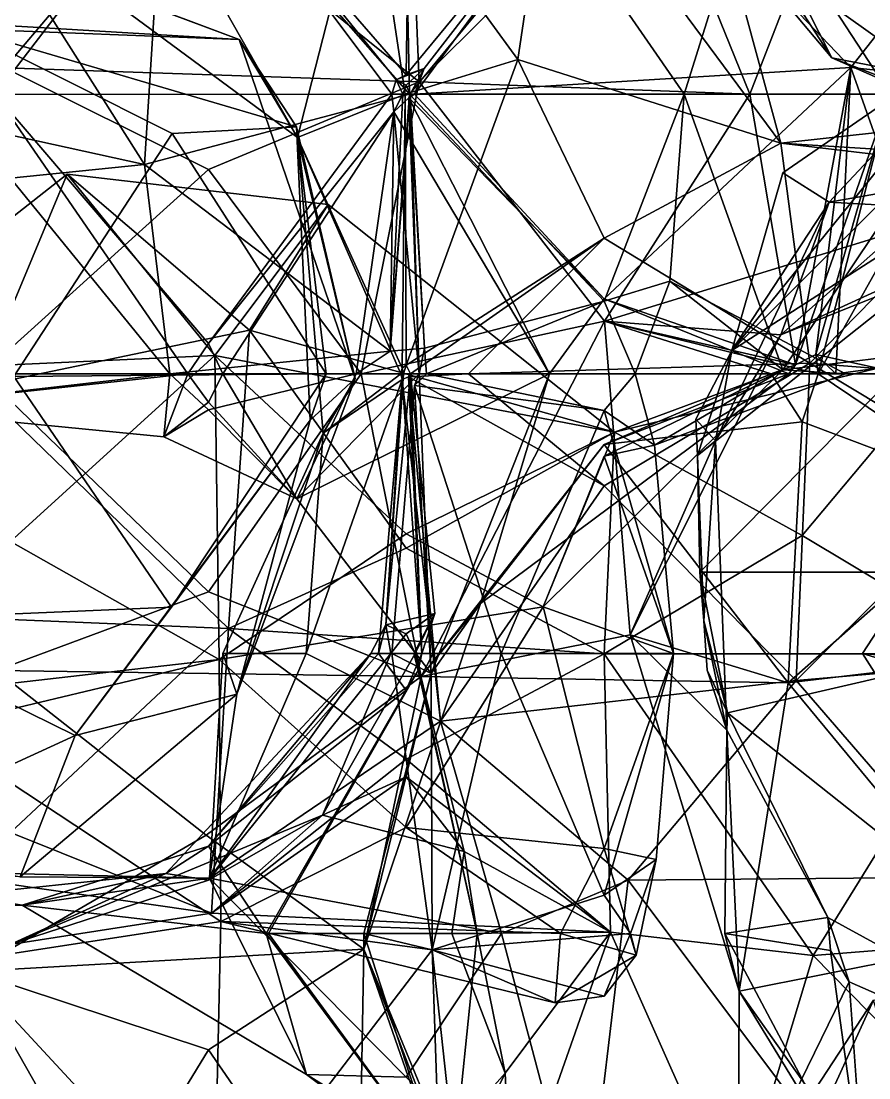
# Model space of a CAD drawing. Extents: x 290034 to 295698, y 4553723 to 4561693.
# Drawn here: x 293436.3 to 293490.3, y 4558523.5 to 4558590.8 of the extents above; entities that cross this region are included whole.
import ezdxf

# ---------------------------------------------------------------- set-up
doc = ezdxf.new("R2010")
doc.units = 0
doc.layers.add('Au_ppm_Pref_-_0_2', color=7, linetype='CONTINUOUS')

msp = doc.modelspace()

# ---------------------------------------------------------------- linework, layer by layer
at = {"layer": 'Au_ppm_Pref_-_0_2'}
for points in [[(293476.261, 4558606.478, 1865.111), (293487.9, 4558588.516, 1864.381), (293482.048, 4558600.103, 1871.595)], [(293476.261, 4558606.478, 1865.111), (293480.922, 4558596.82, 1859.009), (293487.9, 4558588.516, 1864.381)], [(293447.441, 4558602.837, 1901.34), (293426.513, 4558604.015, 1902.234), (293434.639, 4558586.17, 1902.069)], [(293445.498, 4558599.981, 1909.838), (293435.257, 4558587.872, 1913.778), (293427.043, 4558604.015, 1910.563)], [(293445.539, 4558603.812, 1888.455), (293444.134, 4558581.715, 1893.138), (293435.613, 4558595.195, 1891.705)], [(293445.539, 4558603.812, 1888.455), (293461.018, 4558586.197, 1891.271), (293444.134, 4558581.715, 1893.138)], [(293445.539, 4558603.812, 1888.455), (293460.811, 4558596.416, 1892.112), (293461.018, 4558586.197, 1891.271)], [(293460.811, 4558587.432, 1900.996), (293461.957, 4558587.817, 1900.584), (293474.136, 4558603.588, 1901.069)], [(293460.811, 4558587.432, 1900.996), (293474.136, 4558603.588, 1901.069), (293461.008, 4558601.978, 1907.009)], [(293474.136, 4558603.588, 1901.069), (293461.957, 4558587.817, 1900.584), (293461.333, 4558586.197, 1900.584)], [(293474.136, 4558603.588, 1901.069), (293461.333, 4558586.197, 1900.584), (293489.121, 4558587.896, 1901.952)], [(293474.136, 4558603.588, 1901.069), (293489.121, 4558587.896, 1901.952), (293499.213, 4558600.749, 1901.855)], [(293447.441, 4558602.837, 1901.34), (293434.639, 4558586.17, 1902.069), (293459.886, 4558586.197, 1900.584)], [(293460.811, 4558587.432, 1900.996), (293461.008, 4558601.978, 1907.009), (293447.441, 4558602.837, 1901.34)], [(293460.811, 4558587.432, 1900.996), (293447.441, 4558602.837, 1901.34), (293460.166, 4558587.11, 1900.584)], [(293447.441, 4558602.837, 1901.34), (293459.886, 4558586.197, 1900.584), (293460.166, 4558587.11, 1900.584)], [(293467.918, 4558588.408, 1852.302), (293470.059, 4558602.792, 1854.11), (293458.471, 4558601.366, 1847.772)], [(293470.059, 4558602.792, 1854.11), (293467.918, 4558588.408, 1852.302), (293484.66, 4558583.065, 1853.458)], [(293470.059, 4558602.792, 1854.11), (293484.66, 4558583.065, 1853.458), (293480.922, 4558596.82, 1859.009)], [(293483.654, 4558602.69, 1881.75), (293478.511, 4558586.197, 1887.937), (293470.543, 4558597.727, 1887.961)], [(293496.536, 4558586.197, 1882.528), (293478.511, 4558586.197, 1887.937), (293483.654, 4558602.69, 1881.75)], [(293496.536, 4558586.197, 1882.528), (293483.654, 4558602.69, 1881.75), (293496.979, 4558601.711, 1876.827)], [(293491.625, 4558586.197, 1909.815), (293486.009, 4558594.792, 1909.598), (293499.157, 4558602.638, 1911.992)], [(293461.008, 4558601.978, 1907.009), (293461.624, 4558586.981, 1913.022), (293445.498, 4558599.981, 1909.838)], [(293461.008, 4558601.978, 1907.009), (293476.398, 4558601.714, 1910.287), (293461.624, 4558586.981, 1913.022)], [(293482.677, 4558586.197, 1910.891), (293461.624, 4558586.981, 1913.022), (293476.398, 4558601.714, 1910.287)], [(293486.009, 4558594.792, 1909.598), (293482.677, 4558586.197, 1910.891), (293476.398, 4558601.714, 1910.287)], [(293482.048, 4558600.103, 1871.595), (293497.947, 4558584.117, 1870.525), (293496.979, 4558601.711, 1876.827)], [(293458.471, 4558601.366, 1847.772), (293448.212, 4558593.429, 1844.719), (293453.883, 4558583.438, 1841.961)], [(293458.471, 4558601.366, 1847.772), (293453.883, 4558583.438, 1841.961), (293460.743, 4558586.197, 1847.13)], [(293460.743, 4558586.197, 1847.13), (293467.918, 4558588.408, 1852.302), (293458.471, 4558601.366, 1847.772)], [(293505.338, 4558586.197, 1897.817), (293499.213, 4558600.749, 1901.855), (293489.121, 4558587.896, 1901.952)], [(293461.624, 4558586.981, 1913.022), (293435.257, 4558587.872, 1913.778), (293445.498, 4558599.981, 1909.838)], [(293482.048, 4558600.103, 1871.595), (293487.9, 4558588.516, 1864.381), (293497.947, 4558584.117, 1870.525)], [(293461.018, 4558586.197, 1891.271), (293460.811, 4558596.416, 1892.112), (293470.543, 4558597.727, 1887.961)], [(293461.018, 4558586.197, 1891.271), (293470.543, 4558597.727, 1887.961), (293478.511, 4558586.197, 1887.937)], [(293480.922, 4558596.82, 1859.009), (293498.115, 4558584.551, 1859.019), (293487.9, 4558588.516, 1864.381)], [(293480.922, 4558596.82, 1859.009), (293484.66, 4558583.065, 1853.458), (293498.115, 4558584.551, 1859.019)], [(293420.347, 4558591.447, 1834.631), (293450.169, 4558589.663, 1835.56), (293435.613, 4558595.143, 1838.209)], [(293435.613, 4558595.195, 1891.705), (293444.134, 4558581.715, 1893.138), (293423.566, 4558586.224, 1893.122)], [(293440.608, 4558593.262, 1841.191), (293435.613, 4558595.143, 1838.209), (293450.169, 4558589.663, 1835.56)], [(293482.677, 4558586.197, 1910.891), (293486.009, 4558594.792, 1909.598), (293491.625, 4558586.197, 1909.815)], [(293453.883, 4558583.438, 1841.961), (293448.212, 4558593.429, 1844.719), (293440.608, 4558593.262, 1841.191)], [(293440.608, 4558593.262, 1841.191), (293450.169, 4558589.663, 1835.56), (293453.883, 4558583.438, 1841.961)], [(293420.347, 4558591.447, 1834.631), (293432.604, 4558590.344, 1828.755), (293450.169, 4558589.663, 1835.56)], [(293514.488, 4558591.055, 1929.55), (293479.358, 4558563.173, 1928.468), (293481.551, 4558569.876, 1928.333)], [(293479.358, 4558563.173, 1928.468), (293514.488, 4558591.055, 1929.55), (293479.513, 4558555.745, 1929.528)], [(293514.488, 4558591.055, 1929.55), (293520, 4558555.745, 1935.267), (293479.513, 4558555.745, 1929.528)], [(293502.449, 4558590.681, 1928.804), (293514.488, 4558591.055, 1929.55), (293481.551, 4558569.876, 1928.333)], [(293453.823, 4558584.117, 1830.163), (293450.169, 4558589.663, 1835.56), (293432.604, 4558590.344, 1828.755)], [(293445.913, 4558583.693, 1825.291), (293432.604, 4558590.344, 1828.755), (293435.831, 4558568.208, 1822.998)], [(293445.913, 4558583.693, 1825.291), (293453.823, 4558584.117, 1830.163), (293432.604, 4558590.344, 1828.755)], [(293502.449, 4558590.681, 1928.804), (293481.551, 4558569.876, 1928.333), (293498.023, 4558590.315, 1928.539)], [(293498.023, 4558590.315, 1928.539), (293481.551, 4558569.876, 1928.333), (293484.789, 4558581.189, 1928.075)], [(293487.737, 4558579.316, 1925.82), (293498.023, 4558590.315, 1928.539), (293484.789, 4558581.189, 1928.075)], [(293487.737, 4558579.316, 1925.82), (293508.835, 4558583.026, 1924.878), (293498.023, 4558590.315, 1928.539)], [(293453.883, 4558583.438, 1841.961), (293450.169, 4558589.663, 1835.56), (293457.557, 4558568.081, 1835.231)], [(293457.557, 4558568.081, 1835.231), (293450.169, 4558589.663, 1835.56), (293453.823, 4558584.117, 1830.163)], [(293460.811, 4558568.929, 1847.313), (293467.918, 4558588.408, 1852.302), (293460.743, 4558586.197, 1847.13)], [(293460.811, 4558568.929, 1847.313), (293473.41, 4558577.017, 1850.19), (293467.918, 4558588.408, 1852.302)], [(293484.66, 4558583.065, 1853.458), (293467.918, 4558588.408, 1852.302), (293473.41, 4558577.017, 1850.19)], [(293508.972, 4558584.402, 1864.82), (293497.947, 4558584.117, 1870.525), (293487.9, 4558588.516, 1864.381)], [(293508.972, 4558584.402, 1864.82), (293487.9, 4558588.516, 1864.381), (293498.115, 4558584.551, 1859.019)], [(293448.212, 4558581.389, 1916.799), (293433.798, 4558568.379, 1916.325), (293435.257, 4558587.872, 1913.778)], [(293461.624, 4558586.981, 1913.022), (293448.212, 4558581.389, 1916.799), (293435.257, 4558587.872, 1913.778)], [(293460.811, 4558587.432, 1900.996), (293460.166, 4558587.11, 1900.584), (293461.957, 4558587.817, 1900.584)], [(293460.166, 4558587.11, 1900.584), (293460.811, 4558586.77, 1900.393), (293461.957, 4558587.817, 1900.584)], [(293461.059, 4558586.197, 1900.467), (293461.957, 4558587.817, 1900.584), (293460.811, 4558586.77, 1900.393)], [(293461.059, 4558586.197, 1900.467), (293461.333, 4558586.197, 1900.584), (293461.957, 4558587.817, 1900.584)], [(293473.41, 4558573.15, 1902.174), (293489.121, 4558587.896, 1901.952), (293461.333, 4558586.197, 1900.584)], [(293485.603, 4558568.954, 1906.523), (293489.121, 4558587.896, 1901.952), (293473.41, 4558573.15, 1902.174)], [(293489.121, 4558587.896, 1901.952), (293485.603, 4558568.954, 1906.523), (293486.883, 4558569.615, 1906.523)], [(293488.157, 4558568.379, 1905.511), (293489.121, 4558587.896, 1901.952), (293486.883, 4558569.615, 1906.523)], [(293488.157, 4558568.379, 1905.511), (293495.697, 4558569.393, 1900.284), (293489.121, 4558587.896, 1901.952)], [(293505.338, 4558586.197, 1897.817), (293489.121, 4558587.896, 1901.952), (293495.697, 4558569.393, 1900.284)], [(293457.945, 4558568.379, 1917.051), (293448.212, 4558581.389, 1916.799), (293461.624, 4558586.981, 1913.022)], [(293461.624, 4558586.981, 1913.022), (293473.437, 4558571.732, 1913.568), (293457.945, 4558568.379, 1917.051)], [(293460.166, 4558587.11, 1900.584), (293459.886, 4558586.197, 1900.584), (293460.593, 4558586.197, 1900.481)], [(293460.166, 4558587.11, 1900.584), (293460.593, 4558586.197, 1900.481), (293460.811, 4558586.77, 1900.393)], [(293461.059, 4558586.197, 1900.467), (293460.811, 4558586.77, 1900.393), (293460.593, 4558586.197, 1900.481)], [(293461.624, 4558586.981, 1913.022), (293482.677, 4558586.197, 1910.891), (293473.437, 4558571.732, 1913.568)], [(293423.566, 4558586.224, 1893.122), (293444.134, 4558581.715, 1893.138), (293435.613, 4558580.844, 1898.8)], [(293434.639, 4558586.17, 1902.069), (293426.714, 4558566.2, 1900.312), (293446.899, 4558568.379, 1901.203)], [(293448.212, 4558570.314, 1901.229), (293459.886, 4558586.197, 1900.584), (293434.639, 4558586.17, 1902.069)], [(293434.639, 4558586.17, 1902.069), (293446.899, 4558568.379, 1901.203), (293448.212, 4558570.314, 1901.229)], [(293459.787, 4558569.827, 1894.645), (293444.134, 4558581.715, 1893.138), (293461.018, 4558586.197, 1891.271)], [(293448.212, 4558570.314, 1901.229), (293460.014, 4558585.07, 1900.584), (293459.886, 4558586.197, 1900.584)], [(293460.559, 4558568.735, 1847.13), (293460.743, 4558586.197, 1847.13), (293453.883, 4558583.438, 1841.961)], [(293461.059, 4558586.197, 1900.467), (293460.593, 4558586.197, 1900.481), (293459.787, 4558569.827, 1894.645)], [(293461.059, 4558586.197, 1900.467), (293459.787, 4558569.827, 1894.645), (293461.968, 4558570.016, 1894.645)], [(293461.968, 4558570.016, 1894.645), (293459.787, 4558569.827, 1894.645), (293461.018, 4558586.197, 1891.271)], [(293460.014, 4558585.07, 1900.584), (293459.787, 4558569.827, 1894.645), (293460.593, 4558586.197, 1900.481)], [(293459.886, 4558586.197, 1900.584), (293460.014, 4558585.07, 1900.584), (293460.593, 4558586.197, 1900.481)], [(293460.811, 4558568.929, 1847.313), (293460.743, 4558586.197, 1847.13), (293460.559, 4558568.735, 1847.13)], [(293461.059, 4558586.197, 1900.467), (293461.628, 4558568.379, 1895.03), (293460.982, 4558585.955, 1900.584)], [(293461.059, 4558586.197, 1900.467), (293460.982, 4558585.955, 1900.584), (293461.333, 4558586.197, 1900.584)], [(293473.41, 4558573.15, 1902.174), (293461.333, 4558586.197, 1900.584), (293460.982, 4558585.955, 1900.584)], [(293461.968, 4558570.016, 1894.645), (293461.018, 4558586.197, 1891.271), (293473.41, 4558573.017, 1890.251)], [(293473.41, 4558573.017, 1890.251), (293461.018, 4558586.197, 1891.271), (293478.511, 4558586.197, 1887.937)], [(293461.059, 4558586.197, 1900.467), (293461.968, 4558570.016, 1894.645), (293461.628, 4558568.379, 1895.03)], [(293473.41, 4558573.017, 1890.251), (293478.511, 4558586.197, 1887.937), (293477.59, 4558574.29, 1888.705)], [(293473.437, 4558571.732, 1913.568), (293482.677, 4558586.197, 1910.891), (293485.603, 4558568.954, 1906.523)], [(293477.59, 4558574.29, 1888.705), (293478.511, 4558586.197, 1887.937), (293484.785, 4558568.634, 1882.833)], [(293496.536, 4558586.197, 1882.528), (293484.785, 4558568.634, 1882.833), (293478.511, 4558586.197, 1887.937)], [(293485.603, 4558568.954, 1906.523), (293482.677, 4558586.197, 1910.891), (293491.625, 4558586.197, 1909.815)], [(293496.536, 4558586.197, 1882.528), (293496.003, 4558569.994, 1876.137), (293484.785, 4558568.634, 1882.833)], [(293485.603, 4558568.954, 1906.523), (293491.625, 4558586.197, 1909.815), (293486.883, 4558569.615, 1906.523)], [(293491.625, 4558586.197, 1909.815), (293487.033, 4558568.379, 1907.006), (293486.883, 4558569.615, 1906.523)], [(293491.625, 4558586.197, 1909.815), (293492.162, 4558577.495, 1912.463), (293487.033, 4558568.379, 1907.006)], [(293469.927, 4558568.379, 1902.226), (293460.982, 4558585.955, 1900.584), (293460.014, 4558585.07, 1900.584)], [(293460.014, 4558585.07, 1900.584), (293460.982, 4558585.955, 1900.584), (293461.628, 4558568.379, 1895.03)], [(293473.41, 4558573.15, 1902.174), (293460.982, 4558585.955, 1900.584), (293469.927, 4558568.379, 1902.226)], [(293448.212, 4558570.314, 1901.229), (293449.122, 4558568.379, 1901.013), (293460.014, 4558585.07, 1900.584)], [(293469.927, 4558568.379, 1902.226), (293460.014, 4558585.07, 1900.584), (293449.122, 4558568.379, 1901.013)], [(293460.014, 4558585.07, 1900.584), (293457.613, 4558568.379, 1896.152), (293459.787, 4558569.827, 1894.645)], [(293460.014, 4558585.07, 1900.584), (293461.628, 4558568.379, 1895.03), (293457.613, 4558568.379, 1896.152)], [(293453.823, 4558584.117, 1830.163), (293445.913, 4558583.693, 1825.291), (293455.706, 4558568.379, 1825.779)], [(293457.557, 4558568.081, 1835.231), (293453.823, 4558584.117, 1830.163), (293454.683, 4558565.424, 1829.312)], [(293454.683, 4558565.424, 1829.312), (293453.823, 4558584.117, 1830.163), (293455.706, 4558568.379, 1825.779)], [(293484.66, 4558583.065, 1853.458), (293509.559, 4558581.503, 1853.857), (293498.115, 4558584.551, 1859.019)], [(293455.706, 4558568.379, 1825.779), (293445.913, 4558583.693, 1825.291), (293435.831, 4558568.208, 1822.998)], [(293460.471, 4558568.379, 1846.97), (293460.559, 4558568.735, 1847.13), (293453.883, 4558583.438, 1841.961)], [(293460.471, 4558568.379, 1846.97), (293453.883, 4558583.438, 1841.961), (293455.519, 4558564.604, 1841.191)], [(293453.883, 4558583.438, 1841.961), (293457.557, 4558568.081, 1835.231), (293455.519, 4558564.604, 1841.191)], [(293473.41, 4558577.017, 1850.19), (293486.515, 4558569.051, 1847.012), (293484.66, 4558583.065, 1853.458)], [(293484.66, 4558583.065, 1853.458), (293486.515, 4558569.051, 1847.012), (293498.609, 4558581.418, 1848.723)], [(293484.66, 4558583.065, 1853.458), (293498.609, 4558581.418, 1848.723), (293509.559, 4558581.503, 1853.857)], [(293501.453, 4558578.557, 1919.607), (293508.835, 4558583.026, 1924.878), (293487.737, 4558579.316, 1925.82)], [(293457.945, 4558568.379, 1917.051), (293433.798, 4558568.379, 1916.325), (293448.212, 4558581.389, 1916.799)], [(293444.134, 4558581.715, 1893.138), (293445.756, 4558568.379, 1899.426), (293435.613, 4558580.844, 1898.8)], [(293445.756, 4558568.379, 1899.426), (293444.134, 4558581.715, 1893.138), (293459.787, 4558569.827, 1894.645)], [(293498.609, 4558581.418, 1848.723), (293486.515, 4558569.051, 1847.012), (293510.111, 4558567.198, 1847.441)], [(293448.625, 4558569.553, 1878.875), (293439.224, 4558581.09, 1876.827), (293423.033, 4558568.383, 1876.82)], [(293439.224, 4558581.09, 1876.827), (293433.574, 4558567.572, 1871.022), (293423.033, 4558568.383, 1876.82)], [(293445.756, 4558568.379, 1899.426), (293426.714, 4558566.2, 1900.312), (293435.613, 4558580.844, 1898.8)], [(293439.224, 4558581.09, 1876.827), (293450.825, 4558571.171, 1874.664), (293433.574, 4558567.572, 1871.022)], [(293439.224, 4558581.09, 1876.827), (293448.625, 4558569.553, 1878.875), (293455.836, 4558579.162, 1876.827)], [(293455.836, 4558579.162, 1876.827), (293450.825, 4558571.171, 1874.664), (293439.224, 4558581.09, 1876.827)], [(293481.551, 4558569.876, 1928.333), (293487.737, 4558579.316, 1925.82), (293484.789, 4558581.189, 1928.075)], [(293480.5, 4558564.113, 1924.341), (293487.737, 4558579.316, 1925.82), (293481.551, 4558569.876, 1928.333)], [(293480.5, 4558564.113, 1924.341), (293484.67, 4558570.87, 1918.709), (293487.737, 4558579.316, 1925.82)], [(293487.737, 4558579.316, 1925.82), (293484.67, 4558570.87, 1918.709), (293501.453, 4558578.557, 1919.607)], [(293455.836, 4558579.162, 1876.827), (293448.625, 4558569.553, 1878.875), (293474.06, 4558564.668, 1877.342)], [(293474.06, 4558564.668, 1877.342), (293450.825, 4558571.171, 1874.664), (293455.836, 4558579.162, 1876.827)], [(293484.67, 4558570.87, 1918.709), (293498.609, 4558576.453, 1915.154), (293501.453, 4558578.557, 1919.607)], [(293473.437, 4558571.732, 1913.568), (293492.162, 4558577.495, 1912.463), (293484.67, 4558570.87, 1918.709)], [(293473.437, 4558571.732, 1913.568), (293487.033, 4558568.379, 1907.006), (293492.162, 4558577.495, 1912.463)], [(293498.609, 4558576.453, 1915.154), (293484.67, 4558570.87, 1918.709), (293492.162, 4558577.495, 1912.463)], [(293460.811, 4558568.929, 1847.313), (293461.075, 4558568.379, 1847.255), (293473.41, 4558577.017, 1850.19)], [(293464.783, 4558568.379, 1847.13), (293473.41, 4558577.017, 1850.19), (293461.075, 4558568.379, 1847.255)], [(293464.783, 4558568.379, 1847.13), (293486.515, 4558569.051, 1847.012), (293473.41, 4558577.017, 1850.19)], [(293473.41, 4558573.017, 1890.251), (293477.59, 4558574.29, 1888.705), (293475.388, 4558568.379, 1889.638)], [(293475.388, 4558568.379, 1889.638), (293477.59, 4558574.29, 1888.705), (293488.783, 4558568.379, 1888.705)], [(293488.783, 4558568.379, 1888.705), (293477.59, 4558574.29, 1888.705), (293484.785, 4558568.634, 1882.833)], [(293473.41, 4558573.017, 1890.251), (293462.092, 4558568.379, 1894.645), (293461.968, 4558570.016, 1894.645)], [(293473.41, 4558573.017, 1890.251), (293475.388, 4558568.379, 1889.638), (293462.092, 4558568.379, 1894.645)], [(293473.41, 4558573.15, 1902.174), (293469.927, 4558568.379, 1902.226), (293485.161, 4558568.379, 1906.523)], [(293473.41, 4558573.15, 1902.174), (293485.161, 4558568.379, 1906.523), (293485.603, 4558568.954, 1906.523)], [(293473.437, 4558571.732, 1913.568), (293461.764, 4558549.1, 1913.646), (293457.945, 4558568.379, 1917.051)], [(293461.764, 4558549.1, 1913.646), (293473.437, 4558571.732, 1913.568), (293475.062, 4558551.759, 1917.934)], [(293473.437, 4558571.732, 1913.568), (293484.67, 4558570.87, 1918.709), (293475.062, 4558551.759, 1917.934)], [(293473.437, 4558571.732, 1913.568), (293484.036, 4558568.379, 1907.453), (293487.033, 4558568.379, 1907.006)], [(293473.437, 4558571.732, 1913.568), (293485.603, 4558568.954, 1906.523), (293484.036, 4558568.379, 1907.453)], [(293450.825, 4558571.171, 1874.664), (293449.485, 4558552.168, 1869.875), (293433.574, 4558567.572, 1871.022)], [(293450.825, 4558571.171, 1874.664), (293460.811, 4558557.28, 1874.587), (293449.485, 4558552.168, 1869.875)], [(293450.825, 4558571.171, 1874.664), (293474.06, 4558564.668, 1877.342), (293460.811, 4558557.28, 1874.587)], [(293475.062, 4558551.759, 1917.934), (293484.67, 4558570.87, 1918.709), (293480.5, 4558564.113, 1924.341)], [(293446.899, 4558568.379, 1901.203), (293449.122, 4558568.379, 1901.013), (293448.212, 4558570.314, 1901.229)], [(293461.968, 4558570.016, 1894.645), (293462.092, 4558568.379, 1894.645), (293461.628, 4558568.379, 1895.03)], [(293484.785, 4558568.634, 1882.833), (293496.003, 4558569.994, 1876.137), (293474.06, 4558564.668, 1877.342)], [(293496.003, 4558569.994, 1876.137), (293486.009, 4558558.08, 1874.32), (293474.06, 4558564.668, 1877.342)], [(293481.551, 4558569.876, 1928.333), (293479.358, 4558563.173, 1928.468), (293479.243, 4558565.502, 1928.366)], [(293479.243, 4558565.502, 1928.366), (293480.5, 4558564.113, 1924.341), (293481.551, 4558569.876, 1928.333)], [(293496.003, 4558569.994, 1876.137), (293498.612, 4558550.553, 1870.909), (293486.009, 4558558.08, 1874.32)], [(293448.625, 4558569.553, 1878.875), (293423.033, 4558568.383, 1876.82), (293435.613, 4558557.701, 1879.207)], [(293448.625, 4558569.553, 1878.875), (293435.613, 4558557.701, 1879.207), (293448.89, 4558550.182, 1882.462)], [(293445.756, 4558568.379, 1899.426), (293459.787, 4558569.827, 1894.645), (293457.613, 4558568.379, 1896.152)], [(293448.625, 4558569.553, 1878.875), (293448.89, 4558550.182, 1882.462), (293460.811, 4558558.198, 1879.372)], [(293448.625, 4558569.553, 1878.875), (293460.811, 4558558.198, 1879.372), (293474.06, 4558564.668, 1877.342)], [(293486.883, 4558569.615, 1906.523), (293487.033, 4558568.379, 1907.006), (293492.452, 4558568.379, 1906.523)], [(293492.452, 4558568.379, 1906.523), (293488.157, 4558568.379, 1905.511), (293486.883, 4558569.615, 1906.523)], [(293492.452, 4558568.379, 1906.523), (293495.697, 4558569.393, 1900.284), (293488.157, 4558568.379, 1905.511)], [(293460.559, 4558568.735, 1847.13), (293460.471, 4558568.379, 1846.97), (293460.585, 4558568.379, 1847.13)], [(293460.559, 4558568.735, 1847.13), (293460.63, 4558568.379, 1847.215), (293460.811, 4558568.929, 1847.313)], [(293460.585, 4558568.379, 1847.13), (293460.63, 4558568.379, 1847.215), (293460.559, 4558568.735, 1847.13)], [(293461.075, 4558568.379, 1847.255), (293460.811, 4558568.929, 1847.313), (293460.63, 4558568.379, 1847.215)], [(293464.783, 4558568.379, 1847.13), (293473.41, 4558561.242, 1843.57), (293486.515, 4558569.051, 1847.012)], [(293469.522, 4558553.539, 1883.606), (293473.41, 4558563.135, 1886.957), (293484.785, 4558568.634, 1882.833)], [(293474.06, 4558564.668, 1877.342), (293469.522, 4558553.539, 1883.606), (293484.785, 4558568.634, 1882.833)], [(293485.638, 4558548.848, 1843.307), (293486.515, 4558569.051, 1847.012), (293473.41, 4558561.242, 1843.57)], [(293476.624, 4558563.834, 1888.705), (293484.785, 4558568.634, 1882.833), (293473.41, 4558563.135, 1886.957)], [(293488.783, 4558568.379, 1888.705), (293484.785, 4558568.634, 1882.833), (293476.624, 4558563.834, 1888.705)], [(293484.036, 4558568.379, 1907.453), (293485.603, 4558568.954, 1906.523), (293485.161, 4558568.379, 1906.523)], [(293498.609, 4558561.772, 1843.393), (293486.515, 4558569.051, 1847.012), (293485.638, 4558548.848, 1843.307)], [(293510.111, 4558567.198, 1847.441), (293486.515, 4558569.051, 1847.012), (293498.609, 4558561.772, 1843.393)], [(293424.943, 4558552.631, 1824.973), (293445.853, 4558553.518, 1825.47), (293435.831, 4558568.208, 1822.998)], [(293426.714, 4558566.2, 1900.312), (293445.756, 4558568.379, 1899.426), (293445.378, 4558564.372, 1900.584)], [(293445.378, 4558564.372, 1900.584), (293446.899, 4558568.379, 1901.203), (293426.714, 4558566.2, 1900.312)], [(293457.945, 4558568.379, 1917.051), (293448.212, 4558554.498, 1917.09), (293433.798, 4558568.379, 1916.325)], [(293433.798, 4558568.379, 1916.325), (293448.212, 4558554.498, 1917.09), (293434.697, 4558549.484, 1914.465)], [(293445.853, 4558553.518, 1825.47), (293455.706, 4558568.379, 1825.779), (293435.831, 4558568.208, 1822.998)], [(293445.756, 4558568.379, 1899.426), (293448.212, 4558566.084, 1899.819), (293445.378, 4558564.372, 1900.584)], [(293446.899, 4558568.379, 1901.203), (293445.378, 4558564.372, 1900.584), (293448.212, 4558566.573, 1901.186)], [(293445.756, 4558568.379, 1899.426), (293457.613, 4558568.379, 1896.152), (293448.212, 4558566.084, 1899.819)], [(293454.683, 4558565.424, 1829.312), (293455.706, 4558568.379, 1825.779), (293445.853, 4558553.518, 1825.47)], [(293446.899, 4558568.379, 1901.203), (293448.212, 4558566.573, 1901.186), (293449.122, 4558568.379, 1901.013)], [(293457.945, 4558568.379, 1917.051), (293461.764, 4558549.1, 1913.646), (293448.212, 4558554.498, 1917.09)], [(293448.212, 4558566.573, 1901.186), (293453.834, 4558560.428, 1900.584), (293449.122, 4558568.379, 1901.013)], [(293453.834, 4558560.428, 1900.584), (293448.212, 4558566.084, 1899.819), (293457.613, 4558568.379, 1896.152)], [(293469.927, 4558568.379, 1902.226), (293449.122, 4558568.379, 1901.013), (293453.834, 4558560.428, 1900.584)], [(293457.557, 4558568.081, 1835.231), (293450.016, 4558547.981, 1835.442), (293455.519, 4558564.604, 1841.191)], [(293454.683, 4558565.424, 1829.312), (293450.016, 4558547.981, 1835.442), (293457.557, 4558568.081, 1835.231)], [(293469.927, 4558568.379, 1902.226), (293453.834, 4558560.428, 1900.584), (293462.392, 4558549.3, 1901.083)], [(293453.834, 4558560.428, 1900.584), (293457.613, 4558568.379, 1896.152), (293461.628, 4558568.379, 1895.03)], [(293453.834, 4558560.428, 1900.584), (293461.628, 4558568.379, 1895.03), (293462.392, 4558549.3, 1901.083)], [(293460.554, 4558568.015, 1847.13), (293455.519, 4558564.604, 1841.191), (293454.447, 4558550.561, 1844.191)], [(293460.554, 4558568.015, 1847.13), (293454.447, 4558550.561, 1844.191), (293462.991, 4558546.26, 1843.652)], [(293460.554, 4558568.015, 1847.13), (293460.471, 4558568.379, 1846.97), (293455.519, 4558564.604, 1841.191)], [(293460.554, 4558568.015, 1847.13), (293459.041, 4558550.561, 1852.235), (293459.518, 4558552.389, 1853.069)], [(293460.554, 4558568.015, 1847.13), (293461.795, 4558550.561, 1852.605), (293459.041, 4558550.561, 1852.235)], [(293460.554, 4558568.015, 1847.13), (293459.518, 4558552.389, 1853.069), (293460.63, 4558568.379, 1847.215)], [(293461.075, 4558568.379, 1847.255), (293460.63, 4558568.379, 1847.215), (293459.518, 4558552.389, 1853.069)], [(293461.075, 4558568.379, 1847.255), (293459.518, 4558552.389, 1853.069), (293462.623, 4558553.123, 1853.069)], [(293460.585, 4558568.379, 1847.13), (293460.471, 4558568.379, 1846.97), (293460.554, 4558568.015, 1847.13)], [(293460.554, 4558568.015, 1847.13), (293460.63, 4558568.379, 1847.215), (293460.585, 4558568.379, 1847.13)], [(293460.554, 4558568.015, 1847.13), (293460.946, 4558568.188, 1847.13), (293461.795, 4558550.561, 1852.605)], [(293460.554, 4558568.015, 1847.13), (293462.991, 4558546.26, 1843.652), (293460.946, 4558568.188, 1847.13)], [(293461.075, 4558568.379, 1847.255), (293461.795, 4558550.561, 1852.605), (293460.946, 4558568.188, 1847.13)], [(293464.783, 4558568.379, 1847.13), (293461.075, 4558568.379, 1847.255), (293460.946, 4558568.188, 1847.13)], [(293464.783, 4558568.379, 1847.13), (293460.946, 4558568.188, 1847.13), (293473.41, 4558561.242, 1843.57)], [(293460.946, 4558568.188, 1847.13), (293462.991, 4558546.26, 1843.652), (293473.41, 4558561.242, 1843.57)], [(293461.075, 4558568.379, 1847.255), (293462.623, 4558553.123, 1853.069), (293461.795, 4558550.561, 1852.605)], [(293461.628, 4558568.379, 1895.03), (293461.336, 4558567.636, 1894.645), (293462.392, 4558549.3, 1901.083)], [(293462.092, 4558568.379, 1894.645), (293461.336, 4558567.636, 1894.645), (293461.628, 4558568.379, 1895.03)], [(293462.092, 4558568.379, 1894.645), (293473.41, 4558566.037, 1889.486), (293461.336, 4558567.636, 1894.645)], [(293462.092, 4558568.379, 1894.645), (293475.388, 4558568.379, 1889.638), (293473.41, 4558566.037, 1889.486)], [(293465.536, 4558553.746, 1906.523), (293469.927, 4558568.379, 1902.226), (293462.392, 4558549.3, 1901.083)], [(293473.41, 4558563.886, 1910.965), (293485.161, 4558568.379, 1906.523), (293465.536, 4558553.746, 1906.523)], [(293465.536, 4558553.746, 1906.523), (293485.161, 4558568.379, 1906.523), (293469.927, 4558568.379, 1902.226)], [(293473.41, 4558563.886, 1910.965), (293486.009, 4558565.319, 1907.543), (293484.036, 4558568.379, 1907.453)], [(293473.41, 4558563.886, 1910.965), (293484.036, 4558568.379, 1907.453), (293485.161, 4558568.379, 1906.523)], [(293475.388, 4558568.379, 1889.638), (293476.624, 4558563.834, 1888.705), (293473.41, 4558566.037, 1889.486)], [(293475.388, 4558568.379, 1889.638), (293488.783, 4558568.379, 1888.705), (293476.624, 4558563.834, 1888.705)], [(293484.036, 4558568.379, 1907.453), (293486.009, 4558565.319, 1907.543), (293487.033, 4558568.379, 1907.006)], [(293486.009, 4558565.319, 1907.543), (293498.609, 4558560.59, 1909.866), (293487.033, 4558568.379, 1907.006)], [(293492.452, 4558568.379, 1906.523), (293487.033, 4558568.379, 1907.006), (293498.609, 4558560.59, 1909.866)], [(293425.299, 4558553.154, 1868.945), (293433.574, 4558567.572, 1871.022), (293449.485, 4558552.168, 1869.875)], [(293461.336, 4558567.636, 1894.645), (293459.898, 4558550.561, 1894.645), (293462.392, 4558549.3, 1901.083)], [(293461.336, 4558567.636, 1894.645), (293466.847, 4558550.561, 1891.551), (293459.898, 4558550.561, 1894.645)], [(293461.336, 4558567.636, 1894.645), (293473.41, 4558566.037, 1889.486), (293466.847, 4558550.561, 1891.551)], [(293493.889, 4558549.348, 1895.389), (293489.867, 4558550.561, 1889.89), (293501.034, 4558567.7, 1889.016)], [(293501.034, 4558567.7, 1889.016), (293489.867, 4558550.561, 1889.89), (293500.025, 4558549.628, 1882.905)], [(293448.212, 4558566.573, 1901.186), (293445.378, 4558564.372, 1900.584), (293453.834, 4558560.428, 1900.584)], [(293445.378, 4558564.372, 1900.584), (293448.212, 4558566.084, 1899.819), (293453.834, 4558560.428, 1900.584)], [(293473.41, 4558566.037, 1889.486), (293477.832, 4558550.561, 1888.705), (293466.847, 4558550.561, 1891.551)], [(293473.41, 4558566.037, 1889.486), (293476.624, 4558563.834, 1888.705), (293477.832, 4558550.561, 1888.705)], [(293450.016, 4558547.981, 1835.442), (293454.683, 4558565.424, 1829.312), (293439.721, 4558545.356, 1828.359)], [(293439.721, 4558545.356, 1828.359), (293454.683, 4558565.424, 1829.312), (293445.853, 4558553.518, 1825.47)], [(293473.41, 4558563.886, 1910.965), (293485.123, 4558548.705, 1911.573), (293486.009, 4558565.319, 1907.543)], [(293479.358, 4558563.173, 1928.468), (293480.5, 4558564.113, 1924.341), (293479.243, 4558565.502, 1928.366)], [(293486.009, 4558565.319, 1907.543), (293485.123, 4558548.705, 1911.573), (293498.609, 4558560.59, 1909.866)], [(293450.016, 4558547.981, 1835.442), (293449.126, 4558550.561, 1841.191), (293455.519, 4558564.604, 1841.191)], [(293454.447, 4558550.561, 1844.191), (293455.519, 4558564.604, 1841.191), (293449.126, 4558550.561, 1841.191)], [(293469.522, 4558553.539, 1883.606), (293474.06, 4558564.668, 1877.342), (293460.811, 4558558.198, 1879.372)], [(293474.06, 4558564.668, 1877.342), (293473.406, 4558550.554, 1870.888), (293460.811, 4558557.28, 1874.587)], [(293486.009, 4558558.08, 1874.32), (293473.406, 4558550.554, 1870.888), (293474.06, 4558564.668, 1877.342)], [(293461.764, 4558549.1, 1913.646), (293485.123, 4558548.705, 1911.573), (293473.41, 4558563.886, 1910.965)], [(293461.764, 4558549.1, 1913.646), (293473.41, 4558563.886, 1910.965), (293465.536, 4558553.746, 1906.523)], [(293477.832, 4558550.561, 1888.705), (293476.624, 4558563.834, 1888.705), (293473.41, 4558563.135, 1886.957)], [(293475.062, 4558551.759, 1917.934), (293480.5, 4558564.113, 1924.341), (293481.217, 4558545.679, 1925.248)], [(293479.754, 4558552.64, 1929.364), (293480.5, 4558564.113, 1924.341), (293479.358, 4558563.173, 1928.468)], [(293479.754, 4558552.64, 1929.364), (293481.217, 4558545.679, 1925.248), (293480.5, 4558564.113, 1924.341)], [(293477.832, 4558550.561, 1888.705), (293473.41, 4558563.135, 1886.957), (293469.522, 4558553.539, 1883.606)], [(293479.513, 4558555.745, 1929.528), (293479.754, 4558552.64, 1929.364), (293479.358, 4558563.173, 1928.468)], [(293498.609, 4558561.772, 1843.393), (293485.638, 4558548.848, 1843.307), (293505.57, 4558550.561, 1843.848)], [(293473.41, 4558561.242, 1843.57), (293462.991, 4558546.26, 1843.652), (293485.638, 4558548.848, 1843.307)], [(293485.123, 4558548.705, 1911.573), (293500.813, 4558550.561, 1907.562), (293498.609, 4558560.59, 1909.866)], [(293469.522, 4558553.539, 1883.606), (293460.811, 4558558.198, 1879.372), (293448.89, 4558550.182, 1882.462)], [(293498.612, 4558550.553, 1870.909), (293473.406, 4558550.554, 1870.888), (293486.009, 4558558.08, 1874.32)], [(293448.89, 4558550.182, 1882.462), (293435.613, 4558557.701, 1879.207), (293422.199, 4558547.126, 1882.367)], [(293460.811, 4558557.28, 1874.587), (293473.406, 4558550.554, 1870.888), (293449.485, 4558552.168, 1869.875)], [(293481.272, 4558546.799, 1929.206), (293479.754, 4558552.64, 1929.364), (293479.513, 4558555.745, 1929.528)], [(293481.272, 4558546.799, 1929.206), (293479.513, 4558555.745, 1929.528), (293520, 4558555.745, 1935.267)], [(293481.272, 4558546.799, 1929.206), (293520, 4558555.745, 1935.267), (293520, 4558516.06, 1932.731)], [(293448.212, 4558554.498, 1917.09), (293461.764, 4558549.1, 1913.646), (293434.697, 4558549.484, 1914.465)], [(293458.106, 4558531.748, 1906.108), (293461.764, 4558549.1, 1913.646), (293465.536, 4558553.746, 1906.523)], [(293458.106, 4558531.748, 1906.108), (293465.536, 4558553.746, 1906.523), (293462.392, 4558549.3, 1901.083)], [(293445.853, 4558553.518, 1825.47), (293424.943, 4558552.631, 1824.973), (293439.721, 4558545.356, 1828.359)], [(293449.485, 4558552.168, 1869.875), (293435.613, 4558539.168, 1868.746), (293425.299, 4558553.154, 1868.945)], [(293460.811, 4558539.48, 1885.012), (293469.522, 4558553.539, 1883.606), (293448.89, 4558550.182, 1882.462)], [(293459.518, 4558552.389, 1853.069), (293460.811, 4558551.832, 1853.493), (293462.623, 4558553.123, 1853.069)], [(293473.41, 4558538.155, 1886.901), (293469.522, 4558553.539, 1883.606), (293460.811, 4558539.48, 1885.012)], [(293462.623, 4558553.123, 1853.069), (293460.811, 4558551.832, 1853.493), (293461.386, 4558550.561, 1853.341)], [(293462.623, 4558553.123, 1853.069), (293461.386, 4558550.561, 1853.341), (293461.288, 4558550.561, 1853.069)], [(293462.623, 4558553.123, 1853.069), (293461.288, 4558550.561, 1853.069), (293461.795, 4558550.561, 1852.605)], [(293473.41, 4558538.155, 1886.901), (293477.832, 4558550.561, 1888.705), (293469.522, 4558553.539, 1883.606)], [(293425.622, 4558538.871, 1830.125), (293439.721, 4558545.356, 1828.359), (293424.943, 4558552.631, 1824.973)], [(293459.518, 4558552.389, 1853.069), (293458.549, 4558550.561, 1853.069), (293459.825, 4558550.561, 1853.534)], [(293459.518, 4558552.389, 1853.069), (293459.041, 4558550.561, 1852.235), (293458.549, 4558550.561, 1853.069)], [(293459.518, 4558552.389, 1853.069), (293459.825, 4558550.561, 1853.534), (293460.811, 4558551.832, 1853.493)], [(293481.272, 4558546.799, 1929.206), (293479.962, 4558549.511, 1929.194), (293479.754, 4558552.64, 1929.364)], [(293479.962, 4558549.511, 1929.194), (293481.217, 4558545.679, 1925.248), (293479.754, 4558552.64, 1929.364)], [(293449.485, 4558552.168, 1869.875), (293448.413, 4558534.029, 1864.827), (293435.613, 4558539.168, 1868.746)], [(293449.485, 4558552.168, 1869.875), (293460.811, 4558543.836, 1867.19), (293448.413, 4558534.029, 1864.827)], [(293449.485, 4558552.168, 1869.875), (293473.406, 4558550.554, 1870.888), (293460.811, 4558543.836, 1867.19)], [(293461.386, 4558550.561, 1853.341), (293460.811, 4558551.832, 1853.493), (293459.825, 4558550.561, 1853.534)], [(293485.123, 4558548.705, 1911.573), (293461.764, 4558549.1, 1913.646), (293475.062, 4558551.759, 1917.934)], [(293475.062, 4558551.759, 1917.934), (293481.217, 4558545.679, 1925.248), (293482.011, 4558529.056, 1918.251)], [(293475.062, 4558551.759, 1917.934), (293482.011, 4558529.056, 1918.251), (293485.123, 4558548.705, 1911.573)], [(293448.212, 4558536.131, 1854.199), (293458.549, 4558550.561, 1853.069), (293445.511, 4558536.563, 1853.069)], [(293448.212, 4558538.291, 1851.22), (293445.511, 4558536.563, 1853.069), (293458.549, 4558550.561, 1853.069)], [(293448.212, 4558536.131, 1854.199), (293455.481, 4558540.281, 1859.009), (293459.825, 4558550.561, 1853.534)], [(293448.212, 4558536.131, 1854.199), (293459.825, 4558550.561, 1853.534), (293458.549, 4558550.561, 1853.069)], [(293448.212, 4558538.291, 1851.22), (293459.041, 4558550.561, 1852.235), (293460.811, 4558548.244, 1852.297)], [(293448.212, 4558538.291, 1851.22), (293458.549, 4558550.561, 1853.069), (293459.041, 4558550.561, 1852.235)], [(293449.126, 4558550.561, 1841.191), (293450.016, 4558547.981, 1835.442), (293448.278, 4558536.271, 1842.398)], [(293462.991, 4558546.26, 1843.652), (293454.447, 4558550.561, 1844.191), (293448.278, 4558536.271, 1842.398)], [(293448.278, 4558536.271, 1842.398), (293454.447, 4558550.561, 1844.191), (293449.126, 4558550.561, 1841.191)], [(293461.386, 4558550.561, 1853.341), (293459.825, 4558550.561, 1853.534), (293455.481, 4558540.281, 1859.009)], [(293461.386, 4558550.561, 1853.341), (293455.481, 4558540.281, 1859.009), (293464.496, 4558537.955, 1859.009)], [(293461.795, 4558550.561, 1852.605), (293460.811, 4558548.244, 1852.297), (293459.041, 4558550.561, 1852.235)], [(293462.452, 4558531.7, 1894.523), (293462.392, 4558549.3, 1901.083), (293459.898, 4558550.561, 1894.645)], [(293459.898, 4558550.561, 1894.645), (293466.847, 4558550.561, 1891.551), (293462.452, 4558531.7, 1894.523)], [(293461.795, 4558550.561, 1852.605), (293461.575, 4558549.48, 1853.069), (293460.811, 4558548.244, 1852.297)], [(293473.805, 4558532.829, 1864.567), (293460.811, 4558543.836, 1867.19), (293473.406, 4558550.554, 1870.888)], [(293461.795, 4558550.561, 1852.605), (293461.288, 4558550.561, 1853.069), (293461.575, 4558549.48, 1853.069)], [(293461.288, 4558550.561, 1853.069), (293461.386, 4558550.561, 1853.341), (293461.575, 4558549.48, 1853.069)], [(293461.386, 4558550.561, 1853.341), (293464.496, 4558537.955, 1859.009), (293465.323, 4558532.743, 1856.882)], [(293461.386, 4558550.561, 1853.341), (293465.323, 4558532.743, 1856.882), (293461.575, 4558549.48, 1853.069)], [(293473.41, 4558535.177, 1889.517), (293462.452, 4558531.7, 1894.523), (293466.847, 4558550.561, 1891.551)], [(293473.41, 4558535.177, 1889.517), (293466.847, 4558550.561, 1891.551), (293477.832, 4558550.561, 1888.705)], [(293473.805, 4558532.829, 1864.567), (293473.406, 4558550.554, 1870.888), (293486.709, 4558531.345, 1869.266)], [(293498.612, 4558550.553, 1870.909), (293486.709, 4558531.345, 1869.266), (293473.406, 4558550.554, 1870.888)], [(293473.41, 4558535.177, 1889.517), (293477.832, 4558550.561, 1888.705), (293476.733, 4558537.442, 1888.705)], [(293473.41, 4558538.155, 1886.901), (293476.733, 4558537.442, 1888.705), (293477.832, 4558550.561, 1888.705)], [(293498.634, 4558532.37, 1912.158), (293500.813, 4558550.561, 1907.562), (293485.123, 4558548.705, 1911.573)], [(293505.57, 4558550.561, 1843.848), (293485.638, 4558548.848, 1843.307), (293496.463, 4558536.332, 1843.398)], [(293486.709, 4558531.345, 1869.266), (293498.612, 4558550.553, 1870.909), (293511.671, 4558533.303, 1869.612)], [(293493.889, 4558549.348, 1895.389), (293500.693, 4558533.563, 1889.338), (293489.867, 4558550.561, 1889.89)], [(293489.867, 4558550.561, 1889.89), (293500.693, 4558533.563, 1889.338), (293500.025, 4558549.628, 1882.905)], [(293430.399, 4558545.771, 1887.923), (293448.89, 4558550.182, 1882.462), (293422.199, 4558547.126, 1882.367)], [(293449.007, 4558533.496, 1888.889), (293448.89, 4558550.182, 1882.462), (293430.399, 4558545.771, 1887.923)], [(293449.007, 4558533.496, 1888.889), (293460.811, 4558539.48, 1885.012), (293448.89, 4558550.182, 1882.462)], [(293448.077, 4558538.999, 1911.972), (293433.12, 4558530.323, 1907.215), (293434.697, 4558549.484, 1914.465)], [(293448.077, 4558538.999, 1911.972), (293434.697, 4558549.484, 1914.465), (293461.764, 4558549.1, 1913.646)], [(293448.077, 4558538.999, 1911.972), (293461.764, 4558549.1, 1913.646), (293458.106, 4558531.748, 1906.108)], [(293452.032, 4558532.743, 1853.069), (293461.575, 4558549.48, 1853.069), (293465.323, 4558532.743, 1856.882)], [(293452.032, 4558532.743, 1853.069), (293460.811, 4558548.244, 1852.297), (293461.575, 4558549.48, 1853.069)], [(293458.099, 4558532.743, 1900.584), (293458.106, 4558531.748, 1906.108), (293462.392, 4558549.3, 1901.083)], [(293462.392, 4558549.3, 1901.083), (293462.452, 4558531.7, 1894.523), (293458.099, 4558532.743, 1900.584)], [(293479.962, 4558549.511, 1929.194), (293481.272, 4558546.799, 1929.206), (293481.217, 4558545.679, 1925.248)], [(293485.638, 4558548.848, 1843.307), (293462.991, 4558546.26, 1843.652), (293474.946, 4558536.124, 1843.042)], [(293485.638, 4558548.848, 1843.307), (293474.946, 4558536.124, 1843.042), (293496.463, 4558536.332, 1843.398)], [(293498.634, 4558532.37, 1912.158), (293485.123, 4558548.705, 1911.573), (293482.011, 4558529.056, 1918.251)], [(293448.278, 4558536.271, 1842.398), (293450.016, 4558547.981, 1835.442), (293436.226, 4558536.338, 1835.098)], [(293436.226, 4558536.338, 1835.098), (293450.016, 4558547.981, 1835.442), (293439.721, 4558545.356, 1828.359)], [(293448.212, 4558538.291, 1851.22), (293460.811, 4558548.244, 1852.297), (293451.898, 4558532.743, 1851.332)], [(293452.032, 4558532.743, 1853.069), (293451.898, 4558532.743, 1851.332), (293460.811, 4558548.244, 1852.297)], [(293481.272, 4558546.799, 1929.206), (293487.644, 4558533.766, 1929.792), (293481.217, 4558545.679, 1925.248)], [(293520, 4558516.06, 1932.731), (293487.644, 4558533.766, 1929.792), (293481.272, 4558546.799, 1929.206)], [(293430.399, 4558545.771, 1887.923), (293432.413, 4558530.952, 1894.501), (293449.007, 4558533.496, 1888.889)], [(293462.991, 4558546.26, 1843.652), (293448.278, 4558536.271, 1842.398), (293466.873, 4558532.743, 1844.272)], [(293466.873, 4558532.743, 1844.272), (293474.946, 4558536.124, 1843.042), (293462.991, 4558546.26, 1843.652)], [(293481.217, 4558545.679, 1925.248), (293487.644, 4558533.766, 1929.792), (293481.098, 4558532.743, 1924.341)], [(293482.011, 4558529.056, 1918.251), (293481.217, 4558545.679, 1925.248), (293481.098, 4558532.743, 1924.341)], [(293436.226, 4558536.338, 1835.098), (293439.721, 4558545.356, 1828.359), (293425.622, 4558538.871, 1830.125)], [(293473.805, 4558532.829, 1864.567), (293448.413, 4558534.029, 1864.827), (293460.811, 4558543.836, 1867.19)], [(293473.805, 4558532.829, 1864.567), (293460.811, 4558542.704, 1862.329), (293448.413, 4558534.029, 1864.827)], [(293448.413, 4558534.029, 1864.827), (293460.811, 4558542.704, 1862.329), (293455.481, 4558540.281, 1859.009)], [(293460.811, 4558542.704, 1862.329), (293464.496, 4558537.955, 1859.009), (293455.481, 4558540.281, 1859.009)], [(293473.805, 4558532.829, 1864.567), (293464.496, 4558537.955, 1859.009), (293460.811, 4558542.704, 1862.329)], [(293448.212, 4558536.131, 1854.199), (293435.595, 4558532.039, 1859.017), (293455.481, 4558540.281, 1859.009)], [(293448.413, 4558534.029, 1864.827), (293455.481, 4558540.281, 1859.009), (293435.595, 4558532.039, 1859.017)], [(293448.413, 4558534.029, 1864.827), (293424.569, 4558537.447, 1864.113), (293435.613, 4558539.168, 1868.746)], [(293433.12, 4558530.323, 1907.215), (293448.077, 4558538.999, 1911.972), (293458.106, 4558531.748, 1906.108)], [(293449.007, 4558533.496, 1888.889), (293470.631, 4558532.743, 1887.395), (293460.811, 4558539.48, 1885.012)], [(293473.41, 4558538.155, 1886.901), (293460.811, 4558539.48, 1885.012), (293470.631, 4558532.743, 1887.395)], [(293436.352, 4558534.536, 1847.09), (293411.319, 4558538.426, 1846.729), (293421.386, 4558534.017, 1853.029)], [(293436.352, 4558534.536, 1847.09), (293422.283, 4558536.853, 1841.17), (293411.319, 4558538.426, 1846.729)], [(293445.511, 4558536.563, 1853.069), (293448.212, 4558538.291, 1851.22), (293436.352, 4558534.536, 1847.09)], [(293448.212, 4558538.291, 1851.22), (293451.898, 4558532.743, 1851.332), (293436.352, 4558534.536, 1847.09)], [(293473.805, 4558532.829, 1864.567), (293463.714, 4558532.743, 1859.009), (293464.496, 4558537.955, 1859.009)], [(293465.323, 4558532.743, 1856.882), (293464.496, 4558537.955, 1859.009), (293463.714, 4558532.743, 1859.009)], [(293473.41, 4558538.155, 1886.901), (293470.631, 4558532.743, 1887.395), (293475.452, 4558531.363, 1888.193)], [(293476.733, 4558537.442, 1888.705), (293473.41, 4558538.155, 1886.901), (293475.452, 4558531.363, 1888.193)], [(293424.569, 4558537.447, 1864.113), (293448.413, 4558534.029, 1864.827), (293435.595, 4558532.039, 1859.017)], [(293476.733, 4558537.442, 1888.705), (293475.095, 4558532.743, 1889.5), (293473.41, 4558535.177, 1889.517)], [(293476.733, 4558537.442, 1888.705), (293475.452, 4558531.363, 1888.193), (293475.095, 4558532.743, 1889.5)], [(293445.511, 4558536.563, 1853.069), (293421.386, 4558534.017, 1853.029), (293435.595, 4558532.039, 1859.017)], [(293445.511, 4558536.563, 1853.069), (293436.352, 4558534.536, 1847.09), (293421.386, 4558534.017, 1853.029)], [(293436.352, 4558534.536, 1847.09), (293448.278, 4558536.271, 1842.398), (293422.283, 4558536.853, 1841.17)], [(293422.283, 4558536.853, 1841.17), (293448.278, 4558536.271, 1842.398), (293436.226, 4558536.338, 1835.098)], [(293445.511, 4558536.563, 1853.069), (293435.595, 4558532.039, 1859.017), (293448.212, 4558536.131, 1854.199)], [(293436.352, 4558534.536, 1847.09), (293454.458, 4558523.759, 1847.13), (293448.278, 4558536.271, 1842.398)], [(293448.278, 4558536.271, 1842.398), (293454.458, 4558523.759, 1847.13), (293460.811, 4558523.596, 1844.081)], [(293448.278, 4558536.271, 1842.398), (293460.811, 4558523.596, 1844.081), (293466.873, 4558532.743, 1844.272)], [(293496.463, 4558536.332, 1843.398), (293474.946, 4558536.124, 1843.042), (293489.076, 4558517.27, 1843.418)], [(293502.965, 4558513.378, 1845.699), (293496.463, 4558536.332, 1843.398), (293489.076, 4558517.27, 1843.418)], [(293474.946, 4558536.124, 1843.042), (293466.873, 4558532.743, 1844.272), (293472.15, 4558512.787, 1845.989)], [(293489.076, 4558517.27, 1843.418), (293474.946, 4558536.124, 1843.042), (293472.15, 4558512.787, 1845.989)], [(293473.41, 4558535.177, 1889.517), (293475.095, 4558532.743, 1889.5), (293462.452, 4558531.7, 1894.523)], [(293451.898, 4558532.743, 1851.332), (293454.458, 4558523.759, 1847.13), (293436.352, 4558534.536, 1847.09)], [(293449.007, 4558533.496, 1888.889), (293432.413, 4558530.952, 1894.501), (293448.561, 4558513.527, 1894.149)], [(293449.007, 4558533.496, 1888.889), (293448.561, 4558513.527, 1894.149), (293462.452, 4558531.7, 1894.523)], [(293462.452, 4558531.7, 1894.523), (293470.291, 4558528.331, 1888.705), (293449.007, 4558533.496, 1888.889)], [(293449.007, 4558533.496, 1888.889), (293470.291, 4558528.331, 1888.705), (293470.631, 4558532.743, 1887.395)], [(293487.644, 4558533.766, 1929.792), (293487.826, 4558531.655, 1929.809), (293481.098, 4558532.743, 1924.341)], [(293487.644, 4558533.766, 1929.792), (293520, 4558516.06, 1932.731), (293489.005, 4558529.664, 1929.917)], [(293487.826, 4558531.655, 1929.809), (293487.644, 4558533.766, 1929.792), (293489.005, 4558529.664, 1929.917)], [(293473.805, 4558532.829, 1864.567), (293467.108, 4558523.837, 1859.009), (293463.714, 4558532.743, 1859.009)], [(293473.805, 4558532.829, 1864.567), (293467.53, 4558514.925, 1861.781), (293467.108, 4558523.837, 1859.009)], [(293473.805, 4558532.829, 1864.567), (293481.778, 4558514.925, 1866.705), (293467.53, 4558514.925, 1861.781)], [(293473.805, 4558532.829, 1864.567), (293486.709, 4558531.345, 1869.266), (293481.778, 4558514.925, 1866.705)], [(293511.671, 4558533.303, 1869.612), (293498.609, 4558519.238, 1869.45), (293486.709, 4558531.345, 1869.266)], [(293451.898, 4558532.743, 1851.332), (293463.686, 4558516.808, 1852.424), (293454.458, 4558523.759, 1847.13)], [(293451.898, 4558532.743, 1851.332), (293452.032, 4558532.743, 1853.069), (293463.686, 4558516.808, 1852.424)], [(293452.032, 4558532.743, 1853.069), (293465.323, 4558532.743, 1856.882), (293463.686, 4558516.808, 1852.424)], [(293458.099, 4558532.743, 1900.584), (293462.92, 4558517.907, 1900.584), (293458.106, 4558531.748, 1906.108)], [(293458.099, 4558532.743, 1900.584), (293462.452, 4558531.7, 1894.523), (293462.92, 4558517.907, 1900.584)], [(293466.873, 4558532.743, 1844.272), (293460.811, 4558523.596, 1844.081), (293472.15, 4558512.787, 1845.989)], [(293475.095, 4558532.743, 1889.5), (293473.41, 4558528.751, 1890.036), (293462.452, 4558531.7, 1894.523)], [(293463.686, 4558516.808, 1852.424), (293465.323, 4558532.743, 1856.882), (293467.108, 4558523.837, 1859.009)], [(293465.323, 4558532.743, 1856.882), (293463.714, 4558532.743, 1859.009), (293467.108, 4558523.837, 1859.009)], [(293470.291, 4558528.331, 1888.705), (293475.452, 4558531.363, 1888.193), (293470.631, 4558532.743, 1887.395)], [(293475.452, 4558531.363, 1888.193), (293473.41, 4558528.751, 1890.036), (293475.095, 4558532.743, 1889.5)], [(293487.826, 4558531.655, 1929.809), (293489.978, 4558515.991, 1924.333), (293481.098, 4558532.743, 1924.341)], [(293489.978, 4558515.991, 1924.333), (293482.011, 4558529.056, 1918.251), (293481.098, 4558532.743, 1924.341)], [(293498.634, 4558532.37, 1912.158), (293482.011, 4558529.056, 1918.251), (293491.999, 4558514.925, 1913.344)], [(293448.212, 4558525.326, 1909.99), (293433.12, 4558530.323, 1907.215), (293458.106, 4558531.748, 1906.108)], [(293448.212, 4558525.326, 1909.99), (293458.106, 4558531.748, 1906.108), (293457.747, 4558511.496, 1909.875)], [(293448.561, 4558513.527, 1894.149), (293464.276, 4558514.925, 1898.95), (293462.452, 4558531.7, 1894.523)], [(293458.106, 4558531.748, 1906.108), (293465.725, 4558511.885, 1906.523), (293457.747, 4558511.496, 1909.875)], [(293462.92, 4558517.907, 1900.584), (293465.051, 4558514.925, 1902.583), (293458.106, 4558531.748, 1906.108)], [(293458.106, 4558531.748, 1906.108), (293465.051, 4558514.925, 1902.583), (293465.725, 4558511.885, 1906.523)], [(293462.92, 4558517.907, 1900.584), (293462.452, 4558531.7, 1894.523), (293464.276, 4558514.925, 1898.95)], [(293473.41, 4558528.751, 1890.036), (293470.291, 4558528.331, 1888.705), (293462.452, 4558531.7, 1894.523)], [(293489.978, 4558515.991, 1924.333), (293487.826, 4558531.655, 1929.809), (293489.005, 4558529.664, 1929.917)], [(293432.413, 4558530.952, 1894.501), (293434.558, 4558514.842, 1900.584), (293448.561, 4558513.527, 1894.149)], [(293475.452, 4558531.363, 1888.193), (293470.291, 4558528.331, 1888.705), (293473.41, 4558528.751, 1890.036)], [(293486.709, 4558531.345, 1869.266), (293498.609, 4558519.238, 1869.45), (293481.778, 4558514.925, 1866.705)], [(293501.739, 4558531.333, 1899.878), (293488.596, 4558518.583, 1900.584), (293486.009, 4558518.541, 1899.378)], [(293501.739, 4558531.333, 1899.878), (293486.009, 4558518.541, 1899.378), (293490.553, 4558528.489, 1894.645)], [(293488.596, 4558518.583, 1900.584), (293501.739, 4558531.333, 1899.878), (293497.016, 4558513.612, 1905.073)], [(293430.754, 4558510.907, 1906.523), (293433.12, 4558530.323, 1907.215), (293441.88, 4558514.925, 1909.508)], [(293448.212, 4558525.326, 1909.99), (293441.88, 4558514.925, 1909.508), (293433.12, 4558530.323, 1907.215)], [(293489.005, 4558529.664, 1929.917), (293520, 4558516.06, 1932.731), (293482.366, 4558516.06, 1929.326)], [(293489.005, 4558529.664, 1929.917), (293482.366, 4558516.06, 1929.326), (293489.978, 4558515.991, 1924.333)], [(293481.954, 4558514.925, 1918.402), (293482.011, 4558529.056, 1918.251), (293489.978, 4558515.991, 1924.333)], [(293491.999, 4558514.925, 1913.344), (293482.011, 4558529.056, 1918.251), (293481.954, 4558514.925, 1918.402)], [(293486.009, 4558518.541, 1899.378), (293481.683, 4558514.925, 1894.645), (293490.553, 4558528.489, 1894.645)], [(293490.553, 4558528.489, 1894.645), (293481.683, 4558514.925, 1894.645), (293495.661, 4558510.958, 1891.933)], [(293448.212, 4558525.326, 1909.99), (293457.747, 4558511.496, 1909.875), (293441.88, 4558514.925, 1909.508)], [(293472.15, 4558512.787, 1845.989), (293454.458, 4558523.759, 1847.13), (293463.686, 4558516.808, 1852.424)], [(293460.811, 4558523.596, 1844.081), (293454.458, 4558523.759, 1847.13), (293472.15, 4558512.787, 1845.989)], [(293467.108, 4558523.837, 1859.009), (293467.53, 4558514.925, 1861.781), (293459.165, 4558514.925, 1859.009)], [(293467.108, 4558523.837, 1859.009), (293459.165, 4558514.925, 1859.009), (293463.686, 4558516.808, 1852.424)]]:
    msp.add_3dface(points, dxfattribs=at)

doc.saveas('drawing.dxf')
